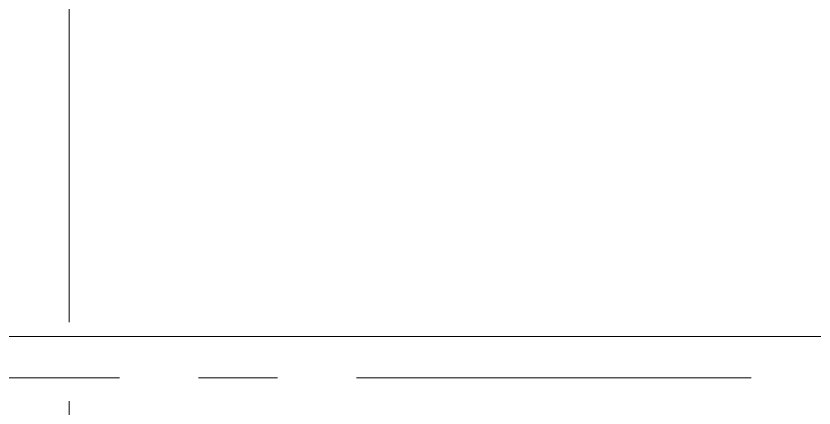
# Model space of a CAD drawing. Header units: millimetres. Extents: x 0 to 1313252738, y -131 to 560100888.
# Drawn here: x 1312631225 to 1312633151, y 560046739 to 560047686 of the extents above; entities that cross this region are included whole.
import ezdxf

# ---------------------------------------------------------------- set-up
doc = ezdxf.new("R2010")
doc.units = ezdxf.units.MM
doc.linetypes.add('CENTERX2', pattern=[101.60000000000001, 63.5, -12.7, 12.7, -12.7])
doc.layers.add('001通り芯', color=6, linetype='CENTERX2', lineweight=0)
doc.layers.add('002外周躯体', color=7, linetype='Continuous', lineweight=13)

msp = doc.modelspace()

# ---------------------------------------------------------------- linework, layer by layer
at = {"layer": '001通り芯', "ltscale": 15}
for p, q in [((1312631354.125972, 560049423.0251412), (1312631354.125972, 560030377.2331343)), ((1312622903.022148, 560046812.233134), (1312652103.029505, 560046812.233134))]:
    msp.add_line(p, q, dxfattribs=at)
at = {"layer": '002外周躯体'}
msp.add_line((1312631054.125972, 560046912.233134), (1312646554.125972, 560046912.233134), dxfattribs=at)

doc.saveas('drawing.dxf')
